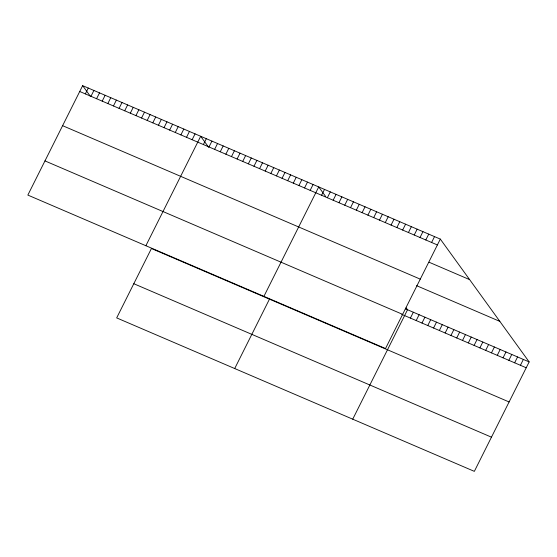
<?xml version="1.0" encoding="UTF-8"?>
<svg xmlns="http://www.w3.org/2000/svg" width="557" height="557" viewBox="0 0 557 557"><rect width="100%" height="100%" fill="white"/><g stroke="black" fill="none" stroke-linecap="round" stroke-linejoin="round"><path stroke-width="0.84" d="M82.659 85.639L27.85 195.082L385.514 348.55L440.322 239.099L82.659 85.639L90.568 96.577M85.346 93.903L88.278 88.048M90.965 96.319L93.896 90.457M96.584 98.728L99.522 92.873M102.21 101.137L105.141 95.282M107.828 103.553L110.759 97.698M113.447 105.962L116.378 100.107M119.066 108.378L122.004 102.516M124.691 110.787L127.623 104.932M130.31 113.196L133.241 107.341M135.929 115.612L138.86 109.75M141.548 118.021L144.486 112.166M147.173 120.43L150.105 114.575M152.792 122.846L155.723 116.984M158.411 125.255L161.342 119.4M164.03 127.664L166.968 121.809M169.655 130.08L172.586 124.225M175.274 132.489L178.205 126.634M180.893 134.898L183.824 129.043M186.511 137.314L189.45 131.459M192.137 139.723L195.068 133.868M145.878 245.728L200.687 136.277L208.597 147.215M203.375 144.548L206.306 138.693M208.993 146.957L211.932 141.102M214.612 149.373L217.55 143.511M220.238 151.782L223.169 145.927M225.857 154.192L228.788 148.336M231.475 156.608L234.413 150.745M237.094 159.017L240.032 153.161M242.72 161.426L245.651 155.57M248.338 163.842L251.27 157.986M253.957 166.251L256.888 160.395M259.576 168.667L262.514 162.804M265.202 171.076L268.133 165.22M270.82 173.485L273.752 167.629M276.439 175.901L279.37 170.038M282.058 178.31L284.996 172.454M287.684 180.719L290.615 174.863M293.302 183.135L296.233 177.272M298.921 185.544L301.852 179.688M304.54 187.953L307.478 182.097M310.165 190.369L313.097 184.513M263.907 296.373L318.715 186.922L325.699 196.572M234.706 368.546L269.463 299.137M321.577 195.263L324.508 189.408M327.363 197.749L330.301 191.893M333.156 200.235L336.087 194.372M338.948 202.72L341.88 196.858M344.734 205.199L347.672 199.343M350.527 207.684L353.458 201.829M356.32 210.17L359.251 204.315M362.113 212.656L365.044 206.8M367.899 215.141L370.837 209.286M373.691 217.627L376.623 211.764M379.484 220.112L382.415 214.25M385.27 222.591L388.208 216.736M391.063 225.077L393.994 219.221M396.856 227.562L399.787 221.707M402.648 230.048L405.58 224.193M408.434 232.534L411.372 226.678M414.227 235.019L417.158 229.157M420.02 237.505L422.951 231.642M425.806 239.983L428.744 234.128M431.598 242.469L434.53 236.614M352.734 419.184L407.543 309.741L406.15 307.805M410.405 318.082L413.336 312.219M416.19 320.567L419.129 314.705M421.983 323.046L424.914 317.191M427.776 325.532L430.707 319.676M433.562 328.017L436.5 322.162M439.355 330.503L442.286 324.647M445.147 332.989L448.079 327.133M450.94 335.474L453.871 329.612M456.726 337.96L459.657 332.097M462.519 340.438L465.45 334.583M468.312 342.924L471.243 337.069M474.098 345.41L477.036 339.554M479.89 347.895L482.822 342.04M485.683 350.381L488.614 344.525M491.469 352.866L494.407 347.004M497.262 355.352L500.193 349.49M503.055 357.831L505.986 351.975M508.847 360.316L511.779 354.461M514.633 362.802L517.571 356.946M520.426 365.288L523.357 359.432M440.322 239.099L529.15 361.918L474.341 471.361L116.678 317.901L151.434 248.499L509.098 401.959M79.728 91.494L437.391 244.955M429.099 262.236L469.635 279.628M62.607 125.68L420.27 279.141M416.594 285.671L499.838 321.382M405.433 308.836L529.15 361.918M44.971 160.903L402.634 314.364M401.799 314.392L526.219 367.773M133.798 283.715L491.462 437.175"/></g></svg>
